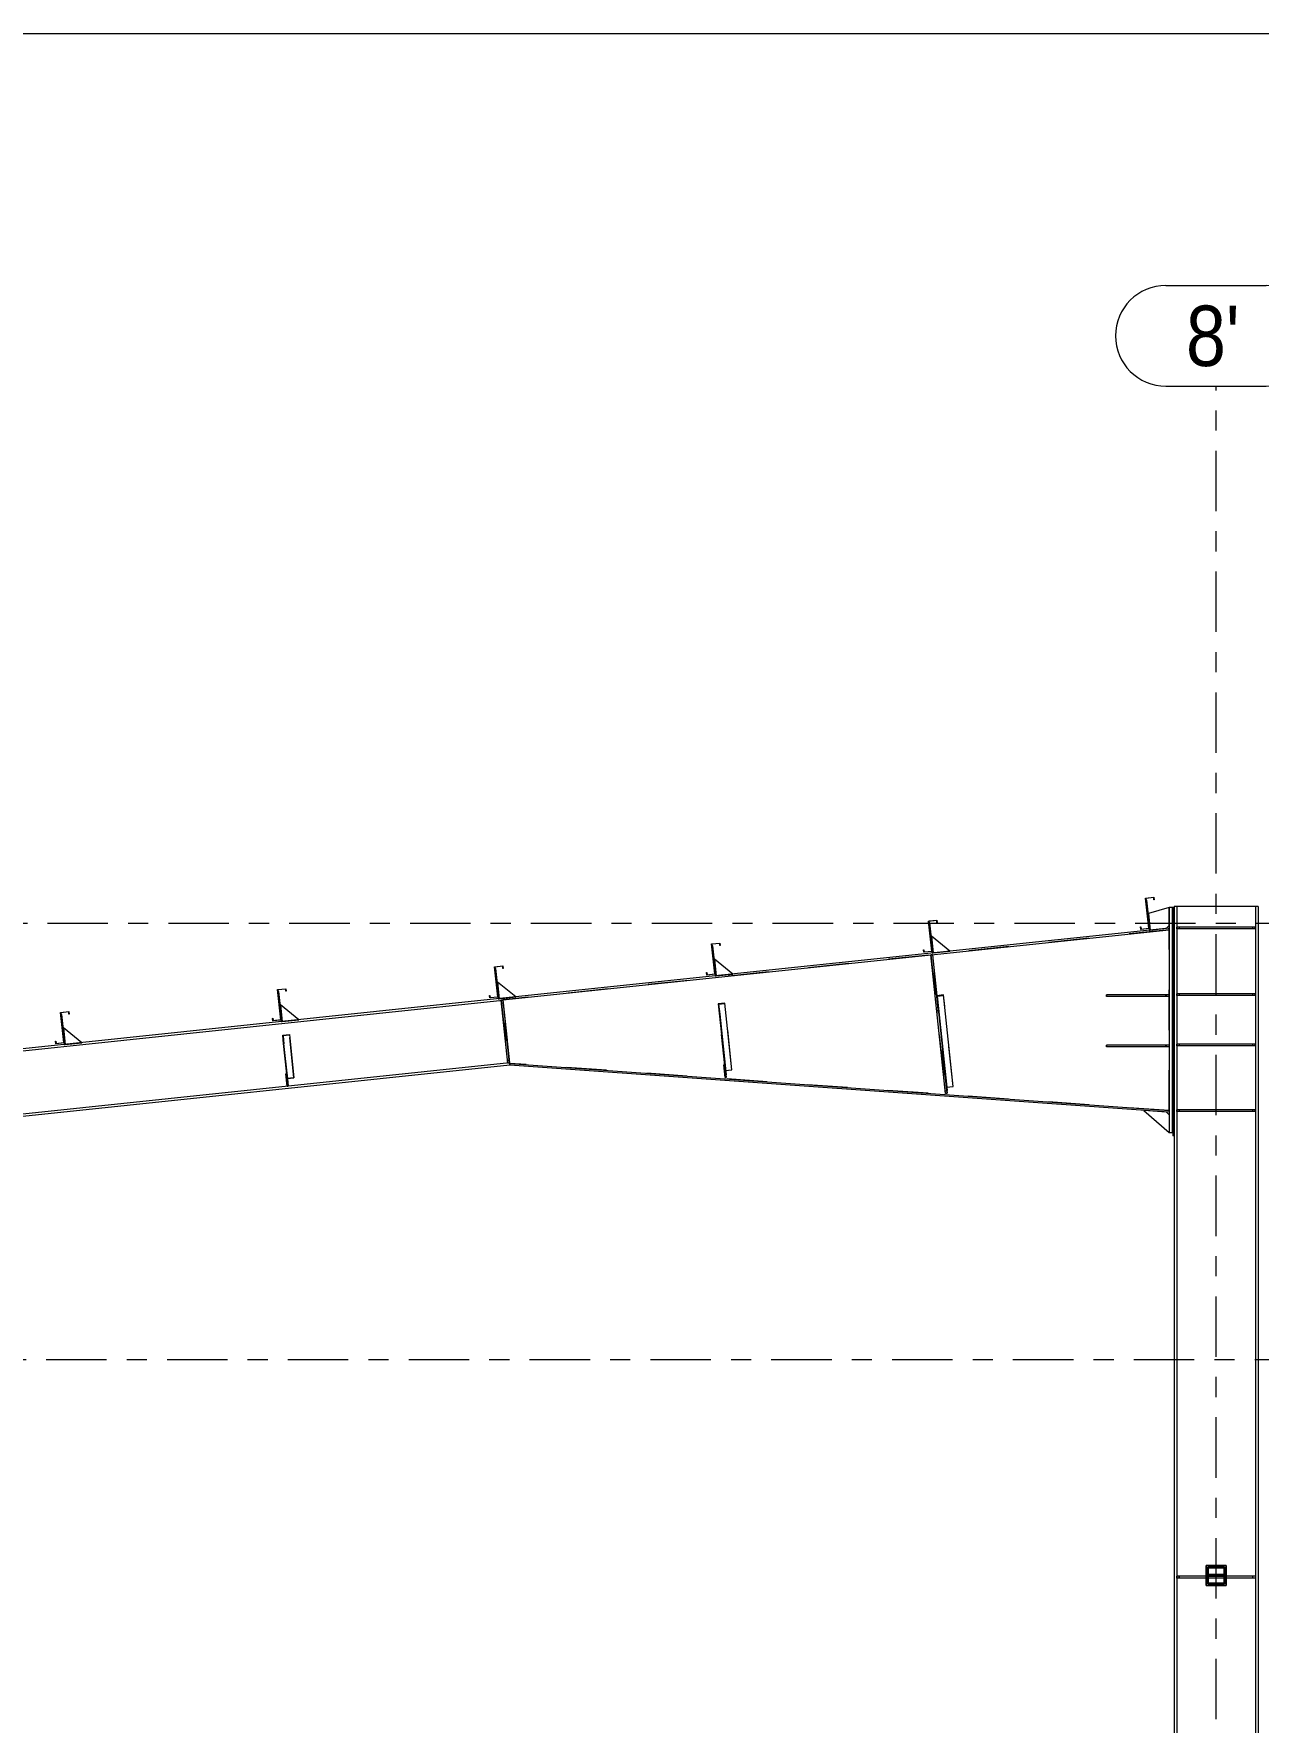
# Model space of a CAD drawing. Header units: millimetres. Extents: x -49 to 773, y -69 to 505.
# Drawn here: x 177.6 to 238.4, y 421.6 to 505.4 of the extents above; entities that cross this region are included whole.
import ezdxf

# ---------------------------------------------------------------- set-up
doc = ezdxf.new("R2010")
doc.units = ezdxf.units.MM
for name, pattern in [('XKITLINE00', [0]), ('XKITLINE02', [4, 2, -2]), ('XKITLINE03', [6, 3, -1, 1, -1])]:
    doc.linetypes.add(name, pattern=pattern)
for name, color, linetype, lineweight in [('DrawingSheet', 5, 'Continuous', 0), ('Part', 2, 'Continuous', 0), ('S-grid', 1, 'Continuous', 0)]:
    doc.layers.add(name, color=color, linetype=linetype, lineweight=lineweight)
doc.styles.add('ARIAL', font='ARIAL.TTF')

# ---------------------------------------------------------------- blocks, each defined once
blk = doc.blocks.new('*A270')
at = {"layer": 'Part'}
h = blk.add_hatch(color=3, dxfattribs=at)
h.paths.add_polyline_path([(235.904, 428.431), (235.904, 429.264), (236.738, 429.264), (236.738, 428.431)], flags=17)
h.paths.add_polyline_path([(235.938, 429.231), (235.938, 428.464), (236.704, 428.464), (236.704, 429.231)])
blk = doc.blocks.new('*A290')
at = {"layer": 'Part'}
blk.add_hatch(color=3, dxfattribs=at).paths.add_polyline_path([(232.823, 462.487), (233.238, 462.53), (233.251, 462.406), (233.236, 462.405), (233.224, 462.514), (232.84, 462.473), (232.997, 460.98), (232.583, 460.936), (232.57, 461.061), (232.585, 461.062), (232.596, 460.953), (232.981, 460.993)], flags=17)
blk = doc.blocks.new('*A292')
at = {"layer": 'Part'}
blk.add_hatch(color=3, dxfattribs=at).paths.add_polyline_path([(178.956, 456.805), (179.37, 456.849), (179.383, 456.724), (179.368, 456.723), (179.357, 456.832), (178.972, 456.792), (179.13, 455.298), (178.715, 455.255), (178.702, 455.379), (178.717, 455.38), (178.729, 455.271), (179.113, 455.312)], flags=17)
blk = doc.blocks.new('*A293')
at = {"layer": 'Part'}
blk.add_hatch(color=3, dxfattribs=at).paths.add_polyline_path([(189.729, 457.941), (190.143, 457.985), (190.157, 457.861), (190.142, 457.859), (190.13, 457.969), (189.746, 457.928), (189.903, 456.435), (189.489, 456.391), (189.476, 456.515), (189.491, 456.517), (189.502, 456.407), (189.887, 456.448)], flags=17)
blk = doc.blocks.new('*A294')
at = {"layer": 'Part'}
blk.add_hatch(color=3, dxfattribs=at).paths.add_polyline_path([(200.503, 459.078), (200.917, 459.121), (200.93, 458.997), (200.915, 458.995), (200.904, 459.105), (200.519, 459.064), (200.677, 457.571), (200.262, 457.527), (200.249, 457.652), (200.264, 457.653), (200.276, 457.544), (200.66, 457.584)], flags=17)
blk = doc.blocks.new('*A295')
at = {"layer": 'Part'}
blk.add_hatch(color=3, dxfattribs=at).paths.add_polyline_path([(211.276, 460.214), (211.691, 460.258), (211.704, 460.133), (211.689, 460.132), (211.677, 460.241), (211.293, 460.201), (211.45, 458.707), (211.036, 458.664), (211.023, 458.788), (211.038, 458.789), (211.049, 458.68), (211.434, 458.721)], flags=17)
blk = doc.blocks.new('*A296')
at = {"layer": 'Part'}
blk.add_hatch(color=3, dxfattribs=at).paths.add_polyline_path([(222.05, 461.35), (222.464, 461.394), (222.477, 461.27), (222.462, 461.268), (222.451, 461.378), (222.066, 461.337), (222.224, 459.844), (221.809, 459.8), (221.796, 459.924), (221.811, 459.926), (221.823, 459.816), (222.207, 459.857)], flags=17)
blk = doc.blocks.new('*A298')
at = {"layer": 'Part'}
blk.add_hatch(color=3, dxfattribs=at).paths.add_polyline_path([(178.956, 456.805), (179.37, 456.849), (179.383, 456.724), (179.368, 456.723), (179.357, 456.832), (178.972, 456.792), (179.13, 455.298), (178.715, 455.255), (178.702, 455.379), (178.717, 455.38), (178.729, 455.271), (179.113, 455.312)], flags=17)
blk = doc.blocks.new('*A299')
at = {"layer": 'Part'}
blk.add_hatch(color=3, dxfattribs=at).paths.add_polyline_path([(189.729, 457.941), (190.143, 457.985), (190.157, 457.861), (190.142, 457.859), (190.13, 457.969), (189.746, 457.928), (189.903, 456.435), (189.489, 456.391), (189.476, 456.515), (189.491, 456.517), (189.502, 456.407), (189.887, 456.448)], flags=17)
blk = doc.blocks.new('*A300')
at = {"layer": 'Part'}
blk.add_hatch(color=3, dxfattribs=at).paths.add_polyline_path([(200.503, 459.078), (200.917, 459.121), (200.93, 458.997), (200.915, 458.995), (200.904, 459.105), (200.519, 459.064), (200.677, 457.571), (200.262, 457.527), (200.249, 457.652), (200.264, 457.653), (200.276, 457.544), (200.66, 457.584)], flags=17)
blk = doc.blocks.new('*A301')
at = {"layer": 'Part'}
blk.add_hatch(color=3, dxfattribs=at).paths.add_polyline_path([(211.276, 460.214), (211.691, 460.258), (211.704, 460.133), (211.689, 460.132), (211.677, 460.241), (211.293, 460.201), (211.45, 458.707), (211.036, 458.664), (211.023, 458.788), (211.038, 458.789), (211.049, 458.68), (211.434, 458.721)], flags=17)
blk = doc.blocks.new('*A303')
at = {"layer": 'Part'}
blk.add_hatch(color=3, dxfattribs=at).paths.add_polyline_path([(189.984, 455.673), (190.315, 455.707), (190.317, 455.686), (190.002, 455.653), (190.044, 455.254), (190.028, 455.253)], flags=17)
blk = doc.blocks.new('*A304')
at = {"layer": 'Part'}
blk.add_hatch(color=3, dxfattribs=at).paths.add_polyline_path([(211.605, 457.238), (211.937, 457.273), (211.939, 457.247), (211.625, 457.214), (211.677, 456.719), (211.66, 456.717)], flags=17)
blk = doc.blocks.new('*A308')
at = {"layer": 'Part'}
blk.add_hatch(color=3, dxfattribs=at).paths.add_polyline_path([(232.823, 462.487), (233.238, 462.53), (233.251, 462.406), (233.236, 462.405), (233.224, 462.514), (232.84, 462.473), (232.997, 460.98), (232.583, 460.936), (232.57, 461.061), (232.585, 461.062), (232.596, 460.953), (232.981, 460.993)], flags=17)
blk = doc.blocks.new('*A309')
at = {"layer": 'Part'}
blk.add_hatch(color=3, dxfattribs=at).paths.add_polyline_path([(222.05, 461.35), (222.464, 461.394), (222.477, 461.27), (222.462, 461.268), (222.451, 461.378), (222.066, 461.337), (222.224, 459.844), (221.809, 459.8), (221.796, 459.924), (221.811, 459.926), (221.823, 459.816), (222.207, 459.857)], flags=17)
blk = doc.blocks.new('*A310')
at = {"layer": 'Part'}
blk.add_hatch(color=3, dxfattribs=at).paths.add_polyline_path([(222.456, 457.642), (222.788, 457.677), (222.791, 457.645), (222.476, 457.612), (222.541, 456.999), (222.524, 456.997)], flags=17)
blk = doc.blocks.new('*A316')
at = {"layer": 'DrawingSheet', "color": 5, "linetype": 'XKITLINE00', "lineweight": 0}
blk.add_line((773.263, 505.413), (-46.737, 505.413), dxfattribs=at)
blk = doc.blocks.new('*A1085')
at = {"layer": 'S-grid', "color": 1, "linetype": 'XKITLINE03', "lineweight": 0}
blk.add_line((148.306, 461.247), (300.592, 461.247), dxfattribs=at)
blk = doc.blocks.new('*A1086')
at = {"layer": 'S-grid', "color": 1, "linetype": 'XKITLINE03', "lineweight": 0}
blk.add_line((4.238, 439.58), (355.596, 439.58), dxfattribs=at)
blk = doc.blocks.new('*A1088')
at = {"layer": 'Part', "color": 2, "linetype": 'XKITLINE00', "lineweight": 0}
for p, q in [((200.905, 457.511), (128.688, 449.894)), ((200.916, 457.403), (128.699, 449.786)), ((200.914, 457.428), (200.916, 457.403)), ((201.243, 454.304), (136.714, 447.498)), ((201.255, 454.196), (136.725, 447.39)), ((201.243, 454.304), (201.255, 454.196)), ((136.382, 447.463), (129.026, 446.687)), ((136.394, 447.355), (129.038, 446.579))]:
    blk.add_line(p, q, dxfattribs=at)
at = {"layer": 'Part', "color": 7, "linetype": 'XKITLINE02', "lineweight": 0}
for p, q in [((200.905, 457.511), (200.914, 457.428)), ((200.916, 457.403), (201.243, 454.304)), ((128.688, 449.894), (129.038, 446.579)), ((136.714, 447.498), (136.382, 447.463)), ((136.725, 447.39), (136.394, 447.355))]:
    blk.add_line(p, q, dxfattribs=at)
blk = doc.blocks.new('*A1269')
at = {"layer": 'S-grid', "color": 1, "linetype": 'XKITLINE03', "lineweight": 0}
blk.add_line((236.321, 337.705), (236.321, 487.913), dxfattribs=at)
at = {"layer": 'S-grid', "color": 3, "style": 'ARIAL', "width": 0.85}
blk.add_text("8'", height=3, dxfattribs=at).set_placement((234.827, 488.913))
blk = doc.blocks.new('*A1271')
at = {"layer": 'Part', "color": 2, "linetype": 'XKITLINE00', "lineweight": 0}
for p, q in [((234.238, 462.064), (234.238, 462.02)), ((238.404, 462.064), (234.238, 462.064)), ((234.371, 462.064), (234.371, 428.806)), ((238.271, 462.064), (238.271, 428.806)), ((238.404, 462.064), (238.404, 364.538)), ((234.238, 450.687), (234.238, 364.538)), ((234.371, 428.722), (234.371, 396.568)), ((238.271, 428.722), (238.271, 396.568))]:
    blk.add_line(p, q, dxfattribs=at)
at = {"layer": 'Part', "color": 7, "linetype": 'XKITLINE02', "lineweight": 0}
for p, q in [((234.238, 462.02), (234.238, 450.687)), ((234.371, 428.806), (234.371, 428.722)), ((238.271, 428.806), (238.271, 428.722))]:
    blk.add_line(p, q, dxfattribs=at)
blk = doc.blocks.new('*A1272')
at = {"layer": 'Part', "color": 2, "linetype": 'XKITLINE00', "lineweight": 0}
for p, q in [((235.904, 428.431), (235.904, 429.264)), ((235.904, 429.264), (236.738, 429.264)), ((235.938, 428.464), (235.938, 429.231)), ((235.938, 429.231), (236.704, 429.231)), ((236.704, 429.231), (236.704, 428.464)), ((236.738, 429.264), (236.738, 428.431)), ((236.738, 428.431), (235.904, 428.431)), ((236.704, 428.464), (235.938, 428.464))]:
    blk.add_line(p, q, dxfattribs=at)
blk = doc.blocks.new('*A1316')
at = {"layer": 'Part', "color": 2, "linetype": 'XKITLINE00', "lineweight": 0}
for p, q in [((201.255, 454.196), (201.261, 454.279)), ((233.982, 451.853), (201.255, 454.196)), ((201.261, 454.279), (233.988, 451.936)), ((233.988, 451.936), (233.982, 451.853))]:
    blk.add_line(p, q, dxfattribs=at)
blk = doc.blocks.new('*A1317')
at = {"layer": 'Part', "color": 2, "linetype": 'XKITLINE00', "lineweight": 0}
for p, q in [((233.979, 461), (200.905, 457.511)), ((200.914, 457.428), (233.988, 460.917)), ((233.988, 460.917), (233.979, 461)), ((200.905, 457.511), (200.914, 457.428))]:
    blk.add_line(p, q, dxfattribs=at)
blk = doc.blocks.new('*A1318')
at = {"layer": 'Part', "color": 7, "linetype": 'XKITLINE02', "lineweight": 0}
for p, q in [((233.988, 460.917), (200.914, 457.428)), ((233.988, 451.936), (233.988, 460.917)), ((200.914, 457.428), (201.246, 454.28)), ((233.988, 451.936), (201.261, 454.279))]:
    blk.add_line(p, q, dxfattribs=at)
at = {"layer": 'Part', "color": 2, "linetype": 'XKITLINE00', "lineweight": 0}
blk.add_line((201.261, 454.279), (201.246, 454.28), dxfattribs=at)
blk = doc.blocks.new('*A1320')
at = {"layer": 'Part', "color": 2, "linetype": 'XKITLINE00', "lineweight": 0}
for p, q in [((234.238, 462.02), (234.171, 462.02)), ((234.171, 462.02), (234.171, 450.687)), ((234.238, 462.02), (234.238, 450.687)), ((234.238, 450.687), (234.171, 450.687))]:
    blk.add_line(p, q, dxfattribs=at)
blk = doc.blocks.new('*A1321')
at = {"layer": 'Part', "color": 2, "linetype": 'XKITLINE00', "lineweight": 0}
for p, q in [((233.988, 462.02), (233.988, 450.853)), ((234.154, 462.02), (233.988, 462.02)), ((234.154, 450.853), (234.154, 462.02)), ((233.988, 450.853), (234.154, 450.853))]:
    blk.add_line(p, q, dxfattribs=at)
blk = doc.blocks.new('*A1323')
at = {"layer": 'Part', "color": 2, "linetype": 'XKITLINE00', "lineweight": 0}
for p, q in [((232.89, 462.393), (232.849, 462.389)), ((233.048, 460.902), (232.89, 462.393)), ((232.997, 460.98), (233.006, 460.897))]:
    blk.add_line(p, q, dxfattribs=at)
at = {"layer": 'Part', "color": 7, "linetype": 'XKITLINE02', "lineweight": 0}
for p, q in [((232.849, 462.389), (232.997, 460.98)), ((233.006, 460.897), (233.048, 460.902))]:
    blk.add_line(p, q, dxfattribs=at)
blk = doc.blocks.new('*A1324')
at = {"layer": 'Part', "color": 2, "linetype": 'XKITLINE00', "lineweight": 0}
for p, q in [((233.988, 462.02), (232.96, 461.73)), ((232.96, 461.73), (233.048, 460.902)), ((233.863, 460.988), (233.988, 461.126))]:
    blk.add_line(p, q, dxfattribs=at)
at = {"layer": 'Part', "color": 7, "linetype": 'XKITLINE02', "lineweight": 0}
for p, q in [((233.988, 461.126), (233.988, 462.02)), ((233.048, 460.902), (233.863, 460.988))]:
    blk.add_line(p, q, dxfattribs=at)
blk = doc.blocks.new('*A1327')
at = {"layer": 'Part', "color": 7, "linetype": 'XKITLINE02', "lineweight": 0}
for p, q in [((238.263, 461.044), (234.379, 461.044)), ((234.379, 461.044), (234.379, 460.96)), ((238.263, 460.96), (234.379, 460.96)), ((234.504, 460.96), (234.504, 461.044)), ((238.138, 460.96), (238.138, 461.044)), ((238.263, 460.96), (238.263, 461.044))]:
    blk.add_line(p, q, dxfattribs=at)
blk = doc.blocks.new('*A1328')
at = {"layer": 'Part', "color": 2, "linetype": 'XKITLINE00', "lineweight": 0}
for p, q in [((238.263, 461.044), (234.379, 461.044)), ((234.379, 460.96), (234.379, 461.044)), ((238.263, 460.96), (234.379, 460.96)), ((238.263, 461.044), (238.263, 460.96))]:
    blk.add_line(p, q, dxfattribs=at)
at = {"layer": 'Part', "color": 7, "linetype": 'XKITLINE02', "lineweight": 0}
for p, q in [((234.504, 460.96), (234.504, 461.044)), ((238.138, 460.96), (238.138, 461.044))]:
    blk.add_line(p, q, dxfattribs=at)
blk = doc.blocks.new('*A1329')
at = {"layer": 'Part', "color": 7, "linetype": 'XKITLINE02', "lineweight": 0}
for p, q in [((238.263, 457.731), (234.379, 457.731)), ((234.379, 457.731), (234.379, 457.647)), ((238.263, 457.647), (234.379, 457.647)), ((234.504, 457.647), (234.504, 457.731)), ((238.138, 457.647), (238.138, 457.731)), ((238.263, 457.647), (238.263, 457.731))]:
    blk.add_line(p, q, dxfattribs=at)
blk = doc.blocks.new('*A1330')
at = {"layer": 'Part', "color": 2, "linetype": 'XKITLINE00', "lineweight": 0}
for p, q in [((238.263, 457.731), (234.379, 457.731)), ((234.379, 457.647), (234.379, 457.731)), ((238.263, 457.647), (234.379, 457.647)), ((238.263, 457.731), (238.263, 457.647))]:
    blk.add_line(p, q, dxfattribs=at)
at = {"layer": 'Part', "color": 7, "linetype": 'XKITLINE02', "lineweight": 0}
for p, q in [((234.504, 457.647), (234.504, 457.731)), ((238.138, 457.647), (238.138, 457.731))]:
    blk.add_line(p, q, dxfattribs=at)
blk = doc.blocks.new('*A1331')
at = {"layer": 'Part', "color": 7, "linetype": 'XKITLINE02', "lineweight": 0}
for p, q in [((238.263, 455.231), (234.379, 455.231)), ((234.379, 455.231), (234.379, 455.147)), ((238.263, 455.147), (234.379, 455.147)), ((234.504, 455.147), (234.504, 455.231)), ((238.138, 455.147), (238.138, 455.231)), ((238.263, 455.147), (238.263, 455.231))]:
    blk.add_line(p, q, dxfattribs=at)
blk = doc.blocks.new('*A1332')
at = {"layer": 'Part', "color": 2, "linetype": 'XKITLINE00', "lineweight": 0}
for p, q in [((238.263, 455.231), (234.379, 455.231)), ((234.379, 455.147), (234.379, 455.231)), ((238.263, 455.147), (234.379, 455.147)), ((238.263, 455.231), (238.263, 455.147))]:
    blk.add_line(p, q, dxfattribs=at)
at = {"layer": 'Part', "color": 7, "linetype": 'XKITLINE02', "lineweight": 0}
for p, q in [((234.504, 455.147), (234.504, 455.231)), ((238.138, 455.147), (238.138, 455.231))]:
    blk.add_line(p, q, dxfattribs=at)
blk = doc.blocks.new('*A1333')
at = {"layer": 'Part', "color": 7, "linetype": 'XKITLINE02', "lineweight": 0}
for p, q in [((238.263, 451.98), (234.379, 451.98)), ((234.379, 451.98), (234.379, 451.897)), ((234.504, 451.897), (234.504, 451.98)), ((238.138, 451.897), (238.138, 451.98)), ((238.263, 451.897), (238.263, 451.98)), ((238.263, 451.897), (234.379, 451.897))]:
    blk.add_line(p, q, dxfattribs=at)
blk = doc.blocks.new('*A1334')
at = {"layer": 'Part', "color": 2, "linetype": 'XKITLINE00', "lineweight": 0}
for p, q in [((238.263, 451.98), (234.379, 451.98)), ((234.379, 451.897), (234.379, 451.98)), ((238.263, 451.98), (238.263, 451.897)), ((238.263, 451.897), (234.379, 451.897))]:
    blk.add_line(p, q, dxfattribs=at)
at = {"layer": 'Part', "color": 7, "linetype": 'XKITLINE02', "lineweight": 0}
for p, q in [((234.504, 451.897), (234.504, 451.98)), ((238.138, 451.897), (238.138, 451.98))]:
    blk.add_line(p, q, dxfattribs=at)
blk = doc.blocks.new('*A1335')
at = {"layer": 'Part', "color": 7, "linetype": 'XKITLINE02', "lineweight": 0}
for p, q in [((233.988, 457.687), (230.888, 457.687)), ((230.888, 457.603), (230.888, 457.687)), ((233.988, 457.603), (230.888, 457.603)), ((233.821, 457.603), (233.821, 457.687)), ((233.863, 457.603), (233.863, 457.687)), ((233.988, 457.687), (233.988, 457.603))]:
    blk.add_line(p, q, dxfattribs=at)
blk = doc.blocks.new('*A1336')
at = {"layer": 'Part', "color": 7, "linetype": 'XKITLINE02', "lineweight": 0}
for p, q in [((233.988, 455.187), (230.888, 455.187)), ((230.888, 455.103), (230.888, 455.187)), ((233.988, 455.103), (230.888, 455.103)), ((233.821, 455.103), (233.821, 455.187)), ((233.863, 455.103), (233.863, 455.187)), ((233.988, 455.187), (233.988, 455.103))]:
    blk.add_line(p, q, dxfattribs=at)
blk = doc.blocks.new('*A1337')
at = {"layer": 'Part', "color": 2, "linetype": 'XKITLINE00', "lineweight": 0}
for p, q in [((233.988, 457.687), (230.888, 457.687)), ((230.888, 457.687), (230.888, 457.603)), ((233.988, 457.603), (230.888, 457.603)), ((233.821, 457.603), (233.821, 457.687))]:
    blk.add_line(p, q, dxfattribs=at)
at = {"layer": 'Part', "color": 7, "linetype": 'XKITLINE02', "lineweight": 0}
for p, q in [((233.863, 457.603), (233.863, 457.687)), ((233.988, 457.687), (233.988, 457.603))]:
    blk.add_line(p, q, dxfattribs=at)
blk = doc.blocks.new('*A1338')
at = {"layer": 'Part', "color": 2, "linetype": 'XKITLINE00', "lineweight": 0}
for p, q in [((233.988, 455.187), (230.888, 455.187)), ((230.888, 455.187), (230.888, 455.103)), ((233.988, 455.103), (230.888, 455.103)), ((233.821, 455.103), (233.821, 455.187))]:
    blk.add_line(p, q, dxfattribs=at)
at = {"layer": 'Part', "color": 7, "linetype": 'XKITLINE02', "lineweight": 0}
for p, q in [((233.863, 455.103), (233.863, 455.187)), ((233.988, 455.187), (233.988, 455.103))]:
    blk.add_line(p, q, dxfattribs=at)
blk = doc.blocks.new('*A1339')
at = {"layer": 'Part', "color": 2, "linetype": 'XKITLINE00', "lineweight": 0}
for p, q in [((232.741, 451.942), (233.988, 450.853)), ((233.863, 451.862), (233.988, 451.728))]:
    blk.add_line(p, q, dxfattribs=at)
at = {"layer": 'Part', "color": 7, "linetype": 'XKITLINE02', "lineweight": 0}
for p, q in [((233.863, 451.862), (232.741, 451.942)), ((233.988, 451.728), (233.988, 450.853))]:
    blk.add_line(p, q, dxfattribs=at)
blk = doc.blocks.new('*A1351')
at = {"layer": 'Part', "color": 2, "linetype": 'XKITLINE00', "lineweight": 0}
for p, q in [((232.823, 462.487), (233.238, 462.53)), ((232.981, 460.993), (232.823, 462.487)), ((233.224, 462.514), (232.84, 462.473)), ((232.84, 462.473), (232.997, 460.98)), ((233.236, 462.405), (233.224, 462.514)), ((233.251, 462.406), (233.236, 462.405)), ((233.238, 462.53), (233.251, 462.406)), ((232.57, 461.061), (232.585, 461.062)), ((232.583, 460.936), (232.57, 461.061)), ((232.997, 460.98), (232.583, 460.936)), ((232.585, 461.062), (232.596, 460.953)), ((232.596, 460.953), (232.981, 460.993))]:
    blk.add_line(p, q, dxfattribs=at)
blk = doc.blocks.new('*A1353')
at = {"layer": 'Part', "color": 2, "linetype": 'XKITLINE00', "lineweight": 0}
for p, q in [((178.956, 456.805), (179.37, 456.849)), ((179.113, 455.312), (178.956, 456.805)), ((179.357, 456.832), (178.972, 456.792)), ((178.972, 456.792), (179.13, 455.298)), ((179.368, 456.723), (179.357, 456.832)), ((179.383, 456.724), (179.368, 456.723)), ((179.37, 456.849), (179.383, 456.724)), ((178.702, 455.379), (178.717, 455.38)), ((178.715, 455.255), (178.702, 455.379)), ((178.717, 455.38), (178.729, 455.271)), ((179.13, 455.298), (178.715, 455.255)), ((178.729, 455.271), (179.113, 455.312))]:
    blk.add_line(p, q, dxfattribs=at)
blk = doc.blocks.new('*A1354')
at = {"layer": 'Part', "color": 2, "linetype": 'XKITLINE00', "lineweight": 0}
for p, q in [((189.729, 457.941), (190.143, 457.985)), ((189.887, 456.448), (189.729, 457.941)), ((190.13, 457.969), (189.746, 457.928)), ((189.746, 457.928), (189.903, 456.435)), ((190.142, 457.859), (190.13, 457.969)), ((190.157, 457.861), (190.142, 457.859)), ((190.143, 457.985), (190.157, 457.861)), ((189.476, 456.515), (189.491, 456.517)), ((189.489, 456.391), (189.476, 456.515)), ((189.903, 456.435), (189.489, 456.391)), ((189.491, 456.517), (189.502, 456.407)), ((189.502, 456.407), (189.887, 456.448))]:
    blk.add_line(p, q, dxfattribs=at)
blk = doc.blocks.new('*A1355')
at = {"layer": 'Part', "color": 2, "linetype": 'XKITLINE00', "lineweight": 0}
for p, q in [((200.503, 459.078), (200.917, 459.121)), ((200.66, 457.584), (200.503, 459.078)), ((200.904, 459.105), (200.519, 459.064)), ((200.519, 459.064), (200.677, 457.571)), ((200.915, 458.995), (200.904, 459.105)), ((200.93, 458.997), (200.915, 458.995)), ((200.917, 459.121), (200.93, 458.997)), ((200.249, 457.652), (200.264, 457.653)), ((200.262, 457.527), (200.249, 457.652)), ((200.677, 457.571), (200.262, 457.527)), ((200.264, 457.653), (200.276, 457.544)), ((200.276, 457.544), (200.66, 457.584))]:
    blk.add_line(p, q, dxfattribs=at)
blk = doc.blocks.new('*A1356')
at = {"layer": 'Part', "color": 2, "linetype": 'XKITLINE00', "lineweight": 0}
for p, q in [((211.276, 460.214), (211.691, 460.258)), ((211.434, 458.721), (211.276, 460.214)), ((211.677, 460.241), (211.293, 460.201)), ((211.293, 460.201), (211.45, 458.707)), ((211.689, 460.132), (211.677, 460.241)), ((211.704, 460.133), (211.689, 460.132)), ((211.691, 460.258), (211.704, 460.133)), ((211.023, 458.788), (211.038, 458.789)), ((211.036, 458.664), (211.023, 458.788)), ((211.45, 458.707), (211.036, 458.664)), ((211.038, 458.789), (211.049, 458.68)), ((211.049, 458.68), (211.434, 458.721))]:
    blk.add_line(p, q, dxfattribs=at)
blk = doc.blocks.new('*A1357')
at = {"layer": 'Part', "color": 2, "linetype": 'XKITLINE00', "lineweight": 0}
for p, q in [((222.05, 461.35), (222.464, 461.394)), ((222.207, 459.857), (222.05, 461.35)), ((222.451, 461.378), (222.066, 461.337)), ((222.066, 461.337), (222.224, 459.844)), ((222.462, 461.268), (222.451, 461.378)), ((222.477, 461.27), (222.462, 461.268)), ((222.464, 461.394), (222.477, 461.27)), ((221.796, 459.924), (221.811, 459.926)), ((221.809, 459.8), (221.796, 459.924)), ((222.224, 459.844), (221.809, 459.8)), ((221.811, 459.926), (221.823, 459.816)), ((221.823, 459.816), (222.207, 459.857))]:
    blk.add_line(p, q, dxfattribs=at)
blk = doc.blocks.new('*A1359')
at = {"layer": 'Part', "color": 2, "linetype": 'XKITLINE00', "lineweight": 0}
for p, q in [((178.956, 456.805), (179.37, 456.849)), ((179.113, 455.312), (178.956, 456.805)), ((179.357, 456.832), (178.972, 456.792)), ((178.972, 456.792), (179.13, 455.298)), ((179.368, 456.723), (179.357, 456.832)), ((179.383, 456.724), (179.368, 456.723)), ((179.37, 456.849), (179.383, 456.724)), ((178.702, 455.379), (178.717, 455.38)), ((178.715, 455.255), (178.702, 455.379)), ((178.717, 455.38), (178.729, 455.271)), ((179.13, 455.298), (178.715, 455.255)), ((178.729, 455.271), (179.113, 455.312))]:
    blk.add_line(p, q, dxfattribs=at)
blk = doc.blocks.new('*A1360')
at = {"layer": 'Part', "color": 2, "linetype": 'XKITLINE00', "lineweight": 0}
for p, q in [((189.729, 457.941), (190.143, 457.985)), ((189.887, 456.448), (189.729, 457.941)), ((190.13, 457.969), (189.746, 457.928)), ((189.746, 457.928), (189.903, 456.435)), ((190.142, 457.859), (190.13, 457.969)), ((190.157, 457.861), (190.142, 457.859)), ((190.143, 457.985), (190.157, 457.861)), ((189.476, 456.515), (189.491, 456.517)), ((189.489, 456.391), (189.476, 456.515)), ((189.903, 456.435), (189.489, 456.391)), ((189.491, 456.517), (189.502, 456.407)), ((189.502, 456.407), (189.887, 456.448))]:
    blk.add_line(p, q, dxfattribs=at)
blk = doc.blocks.new('*A1361')
at = {"layer": 'Part', "color": 2, "linetype": 'XKITLINE00', "lineweight": 0}
for p, q in [((200.503, 459.078), (200.917, 459.121)), ((200.66, 457.584), (200.503, 459.078)), ((200.904, 459.105), (200.519, 459.064)), ((200.519, 459.064), (200.677, 457.571)), ((200.915, 458.995), (200.904, 459.105)), ((200.93, 458.997), (200.915, 458.995)), ((200.917, 459.121), (200.93, 458.997)), ((200.249, 457.652), (200.264, 457.653)), ((200.262, 457.527), (200.249, 457.652)), ((200.677, 457.571), (200.262, 457.527)), ((200.264, 457.653), (200.276, 457.544)), ((200.276, 457.544), (200.66, 457.584))]:
    blk.add_line(p, q, dxfattribs=at)
blk = doc.blocks.new('*A1362')
at = {"layer": 'Part', "color": 2, "linetype": 'XKITLINE00', "lineweight": 0}
for p, q in [((211.276, 460.214), (211.691, 460.258)), ((211.434, 458.721), (211.276, 460.214)), ((211.677, 460.241), (211.293, 460.201)), ((211.293, 460.201), (211.45, 458.707)), ((211.689, 460.132), (211.677, 460.241)), ((211.704, 460.133), (211.689, 460.132)), ((211.691, 460.258), (211.704, 460.133)), ((211.023, 458.788), (211.038, 458.789)), ((211.036, 458.664), (211.023, 458.788)), ((211.45, 458.707), (211.036, 458.664)), ((211.038, 458.789), (211.049, 458.68)), ((211.049, 458.68), (211.434, 458.721))]:
    blk.add_line(p, q, dxfattribs=at)
blk = doc.blocks.new('*A1369')
at = {"layer": 'Part', "color": 7, "linetype": 'XKITLINE02', "lineweight": 0}
for p, q in [((190.185, 453.766), (190.143, 453.762)), ((190.143, 453.762), (190.209, 453.14)), ((190.25, 453.144), (190.185, 453.766)), ((190.196, 453.264), (190.237, 453.269)), ((190.209, 453.14), (190.25, 453.144))]:
    blk.add_line(p, q, dxfattribs=at)
blk = doc.blocks.new('*A1370')
at = {"layer": 'Part', "color": 2, "linetype": 'XKITLINE00', "lineweight": 0}
for p, q in [((179.022, 456.711), (178.981, 456.707)), ((179.18, 455.22), (179.022, 456.711)), ((179.13, 455.298), (179.138, 455.215))]:
    blk.add_line(p, q, dxfattribs=at)
at = {"layer": 'Part', "color": 7, "linetype": 'XKITLINE02', "lineweight": 0}
for p, q in [((178.981, 456.707), (179.13, 455.298)), ((179.138, 455.215), (179.18, 455.22))]:
    blk.add_line(p, q, dxfattribs=at)
blk = doc.blocks.new('*A1371')
at = {"layer": 'Part', "color": 2, "linetype": 'XKITLINE00', "lineweight": 0}
blk.add_line((180.008, 455.307), (179.092, 456.048), dxfattribs=at)
at = {"layer": 'Part', "color": 7, "linetype": 'XKITLINE02', "lineweight": 0}
for p, q in [((179.092, 456.048), (179.18, 455.22)), ((179.18, 455.22), (180.008, 455.307))]:
    blk.add_line(p, q, dxfattribs=at)
blk = doc.blocks.new('*A1372')
at = {"layer": 'Part', "color": 2, "linetype": 'XKITLINE00', "lineweight": 0}
for p, q in [((190.143, 453.762), (190.185, 453.766)), ((190.209, 453.14), (190.143, 453.762)), ((190.212, 453.506), (190.25, 453.144))]:
    blk.add_line(p, q, dxfattribs=at)
at = {"layer": 'Part', "color": 7, "linetype": 'XKITLINE02', "lineweight": 0}
for p, q in [((190.185, 453.766), (190.212, 453.506)), ((190.196, 453.264), (190.237, 453.269)), ((190.25, 453.144), (190.209, 453.14))]:
    blk.add_line(p, q, dxfattribs=at)
blk = doc.blocks.new('*A1373')
at = {"layer": 'Part', "color": 2, "linetype": 'XKITLINE00', "lineweight": 0}
blk.add_line((190.782, 456.443), (189.866, 457.185), dxfattribs=at)
at = {"layer": 'Part', "color": 7, "linetype": 'XKITLINE02', "lineweight": 0}
for p, q in [((189.866, 457.185), (189.953, 456.356)), ((189.953, 456.356), (190.782, 456.443))]:
    blk.add_line(p, q, dxfattribs=at)
blk = doc.blocks.new('*A1374')
at = {"layer": 'Part', "color": 2, "linetype": 'XKITLINE00', "lineweight": 0}
for p, q in [((189.796, 457.848), (189.755, 457.843)), ((189.953, 456.356), (189.796, 457.848)), ((189.903, 456.435), (189.912, 456.352))]:
    blk.add_line(p, q, dxfattribs=at)
at = {"layer": 'Part', "color": 7, "linetype": 'XKITLINE02', "lineweight": 0}
for p, q in [((189.755, 457.843), (189.903, 456.435)), ((189.912, 456.352), (189.953, 456.356))]:
    blk.add_line(p, q, dxfattribs=at)
blk = doc.blocks.new('*A1375')
at = {"layer": 'Part', "color": 7, "linetype": 'XKITLINE02', "lineweight": 0}
for p, q in [((190.235, 453.284), (189.984, 455.673)), ((190.252, 453.286), (190.002, 455.653)), ((190.541, 453.568), (190.315, 455.707)), ((190.208, 453.546), (190.539, 453.581)), ((190.226, 453.535), (190.541, 453.568)), ((190.235, 453.284), (190.252, 453.286))]:
    blk.add_line(p, q, dxfattribs=at)
blk = doc.blocks.new('*A1376')
at = {"layer": 'Part', "color": 2, "linetype": 'XKITLINE00', "lineweight": 0}
for p, q in [((189.984, 455.673), (190.315, 455.707)), ((190.028, 455.253), (189.984, 455.673)), ((190.317, 455.686), (190.002, 455.653)), ((190.002, 455.653), (190.044, 455.254)), ((190.315, 455.707), (190.541, 453.568)), ((190.044, 455.254), (190.028, 455.253)), ((190.028, 455.253), (190.212, 453.506)), ((190.252, 453.286), (190.044, 455.254)), ((190.226, 453.535), (190.541, 453.568)), ((190.235, 453.284), (190.252, 453.286))]:
    blk.add_line(p, q, dxfattribs=at)
at = {"layer": 'Part', "color": 7, "linetype": 'XKITLINE02', "lineweight": 0}
for p, q in [((190.208, 453.546), (190.539, 453.581)), ((190.212, 453.506), (190.235, 453.284))]:
    blk.add_line(p, q, dxfattribs=at)
blk = doc.blocks.new('*A1377')
at = {"layer": 'Part', "color": 2, "linetype": 'XKITLINE00', "lineweight": 0}
for p, q in [((200.57, 458.984), (200.528, 458.98)), ((200.727, 457.492), (200.57, 458.984)), ((200.677, 457.571), (200.685, 457.488))]:
    blk.add_line(p, q, dxfattribs=at)
at = {"layer": 'Part', "color": 7, "linetype": 'XKITLINE02', "lineweight": 0}
for p, q in [((200.528, 458.98), (200.677, 457.571)), ((200.685, 457.488), (200.727, 457.492))]:
    blk.add_line(p, q, dxfattribs=at)
blk = doc.blocks.new('*A1378')
at = {"layer": 'Part', "color": 2, "linetype": 'XKITLINE00', "lineweight": 0}
blk.add_line((201.556, 457.58), (200.639, 458.321), dxfattribs=at)
at = {"layer": 'Part', "color": 7, "linetype": 'XKITLINE02', "lineweight": 0}
for p, q in [((200.639, 458.321), (200.727, 457.492)), ((200.727, 457.492), (201.556, 457.58))]:
    blk.add_line(p, q, dxfattribs=at)
blk = doc.blocks.new('*A1379')
at = {"layer": 'Part', "color": 7, "linetype": 'XKITLINE02', "lineweight": 0}
for p, q in [((200.916, 457.403), (200.833, 457.395)), ((200.833, 457.395), (201.16, 454.295)), ((200.847, 457.27), (200.929, 457.279)), ((201.243, 454.304), (200.916, 457.403)), ((201.147, 454.42), (201.23, 454.428)), ((201.16, 454.295), (201.243, 454.304))]:
    blk.add_line(p, q, dxfattribs=at)
blk = doc.blocks.new('*A1380')
at = {"layer": 'Part', "color": 7, "linetype": 'XKITLINE02', "lineweight": 0}
for p, q in [((200.916, 457.403), (200.833, 457.395)), ((200.847, 457.27), (200.929, 457.279)), ((201.23, 454.428), (201.147, 454.42)), ((201.243, 454.304), (201.16, 454.295))]:
    blk.add_line(p, q, dxfattribs=at)
at = {"layer": 'Part', "color": 2, "linetype": 'XKITLINE00', "lineweight": 0}
for p, q in [((201.16, 454.295), (200.833, 457.395)), ((200.916, 457.403), (201.243, 454.304))]:
    blk.add_line(p, q, dxfattribs=at)
blk = doc.blocks.new('*A1381')
at = {"layer": 'Part', "color": 2, "linetype": 'XKITLINE00', "lineweight": 0}
for p, q in [((211.937, 457.273), (211.605, 457.238)), ((211.605, 457.238), (211.947, 453.994)), ((211.625, 457.214), (211.939, 457.247)), ((211.625, 457.214), (211.677, 456.719)), ((212.287, 453.953), (211.937, 457.273)), ((211.677, 456.719), (211.66, 456.717)), ((211.677, 456.719), (211.993, 453.719)), ((211.972, 453.92), (212.287, 453.953)), ((211.977, 453.717), (211.993, 453.719))]:
    blk.add_line(p, q, dxfattribs=at)
at = {"layer": 'Part', "color": 7, "linetype": 'XKITLINE02', "lineweight": 0}
for p, q in [((211.947, 453.994), (211.977, 453.717)), ((211.954, 453.928), (212.286, 453.963))]:
    blk.add_line(p, q, dxfattribs=at)
blk = doc.blocks.new('*A1382')
at = {"layer": 'Part', "color": 7, "linetype": 'XKITLINE02', "lineweight": 0}
for p, q in [((211.977, 453.717), (211.605, 457.238)), ((211.993, 453.719), (211.625, 457.214)), ((212.287, 453.953), (211.937, 457.273)), ((211.954, 453.928), (212.286, 453.963)), ((211.972, 453.92), (212.287, 453.953)), ((211.977, 453.717), (211.993, 453.719))]:
    blk.add_line(p, q, dxfattribs=at)
blk = doc.blocks.new('*A1383')
at = {"layer": 'Part', "color": 2, "linetype": 'XKITLINE00', "lineweight": 0}
for p, q in [((211.343, 460.121), (211.302, 460.116)), ((211.5, 458.629), (211.343, 460.121)), ((211.45, 458.707), (211.459, 458.624))]:
    blk.add_line(p, q, dxfattribs=at)
at = {"layer": 'Part', "color": 7, "linetype": 'XKITLINE02', "lineweight": 0}
for p, q in [((211.302, 460.116), (211.45, 458.707)), ((211.459, 458.624), (211.5, 458.629))]:
    blk.add_line(p, q, dxfattribs=at)
blk = doc.blocks.new('*A1384')
at = {"layer": 'Part', "color": 2, "linetype": 'XKITLINE00', "lineweight": 0}
blk.add_line((212.329, 458.716), (211.413, 459.458), dxfattribs=at)
at = {"layer": 'Part', "color": 7, "linetype": 'XKITLINE02', "lineweight": 0}
for p, q in [((211.413, 459.458), (211.5, 458.629)), ((211.5, 458.629), (212.329, 458.716))]:
    blk.add_line(p, q, dxfattribs=at)
blk = doc.blocks.new('*A1385')
at = {"layer": 'Part', "color": 2, "linetype": 'XKITLINE00', "lineweight": 0}
for p, q in [((211.884, 454.202), (211.925, 454.207)), ((211.949, 453.581), (211.884, 454.202)), ((211.947, 453.994), (211.991, 453.585)), ((211.991, 453.585), (211.949, 453.581))]:
    blk.add_line(p, q, dxfattribs=at)
at = {"layer": 'Part', "color": 7, "linetype": 'XKITLINE02', "lineweight": 0}
for p, q in [((211.925, 454.207), (211.947, 453.994)), ((211.936, 453.705), (211.977, 453.709))]:
    blk.add_line(p, q, dxfattribs=at)
blk = doc.blocks.new('*A1386')
at = {"layer": 'Part', "color": 7, "linetype": 'XKITLINE02', "lineweight": 0}
for p, q in [((211.925, 454.207), (211.884, 454.202)), ((211.884, 454.202), (211.949, 453.581)), ((211.991, 453.585), (211.925, 454.207)), ((211.936, 453.705), (211.977, 453.709)), ((211.949, 453.581), (211.991, 453.585))]:
    blk.add_line(p, q, dxfattribs=at)
blk = doc.blocks.new('*A1390')
at = {"layer": 'Part', "color": 2, "linetype": 'XKITLINE00', "lineweight": 0}
for p, q in [((232.823, 462.487), (233.238, 462.53)), ((232.981, 460.993), (232.823, 462.487)), ((233.224, 462.514), (232.84, 462.473)), ((232.84, 462.473), (232.997, 460.98)), ((233.236, 462.405), (233.224, 462.514)), ((233.251, 462.406), (233.236, 462.405)), ((233.238, 462.53), (233.251, 462.406)), ((232.57, 461.061), (232.585, 461.062)), ((232.583, 460.936), (232.57, 461.061)), ((232.997, 460.98), (232.583, 460.936)), ((232.585, 461.062), (232.596, 460.953)), ((232.596, 460.953), (232.981, 460.993))]:
    blk.add_line(p, q, dxfattribs=at)
blk = doc.blocks.new('*A1391')
at = {"layer": 'Part', "color": 2, "linetype": 'XKITLINE00', "lineweight": 0}
for p, q in [((222.05, 461.35), (222.464, 461.394)), ((222.207, 459.857), (222.05, 461.35)), ((222.451, 461.378), (222.066, 461.337)), ((222.066, 461.337), (222.224, 459.844)), ((222.462, 461.268), (222.451, 461.378)), ((222.477, 461.27), (222.462, 461.268)), ((222.464, 461.394), (222.477, 461.27)), ((221.796, 459.924), (221.811, 459.926)), ((221.809, 459.8), (221.796, 459.924)), ((222.224, 459.844), (221.809, 459.8)), ((221.811, 459.926), (221.823, 459.816)), ((221.823, 459.816), (222.207, 459.857))]:
    blk.add_line(p, q, dxfattribs=at)
blk = doc.blocks.new('*A1392')
at = {"layer": 'Part', "color": 7, "linetype": 'XKITLINE02', "lineweight": 0}
for p, q in [((236.738, 429.264), (235.904, 429.264)), ((235.904, 429.264), (235.904, 428.431)), ((235.938, 428.464), (235.938, 429.231)), ((235.938, 429.231), (236.704, 429.231)), ((236.704, 429.231), (236.704, 428.464)), ((236.738, 428.431), (236.738, 429.264)), ((235.904, 428.431), (236.738, 428.431)), ((236.704, 428.464), (235.938, 428.464))]:
    blk.add_line(p, q, dxfattribs=at)
blk = doc.blocks.new('*A1393')
at = {"layer": 'Part', "color": 2, "linetype": 'XKITLINE00', "lineweight": 0}
for p, q in [((235.821, 428.806), (234.371, 428.806)), ((234.371, 428.722), (234.371, 428.806)), ((235.821, 428.722), (234.371, 428.722)), ((238.271, 428.806), (236.821, 428.806)), ((238.271, 428.722), (236.821, 428.722)), ((238.271, 428.806), (238.271, 428.722))]:
    blk.add_line(p, q, dxfattribs=at)
at = {"layer": 'Part', "color": 7, "linetype": 'XKITLINE02', "lineweight": 0}
for p, q in [((234.496, 428.722), (234.496, 428.806)), ((236.821, 428.806), (235.821, 428.806)), ((236.821, 428.722), (235.821, 428.722)), ((238.146, 428.722), (238.146, 428.806))]:
    blk.add_line(p, q, dxfattribs=at)
blk = doc.blocks.new('*A1394')
at = {"layer": 'Part', "color": 7, "linetype": 'XKITLINE02', "lineweight": 0}
for p, q in [((235.821, 428.806), (235.821, 428.889)), ((235.821, 428.889), (236.821, 428.889)), ((236.821, 428.806), (235.821, 428.806)), ((236.821, 428.889), (236.821, 428.806))]:
    blk.add_line(p, q, dxfattribs=at)
blk = doc.blocks.new('*A1395')
at = {"layer": 'Part', "color": 2, "linetype": 'XKITLINE00', "lineweight": 0}
for p, q in [((236.821, 429.347), (235.821, 429.347)), ((235.821, 429.347), (235.821, 428.347)), ((236.821, 428.347), (236.821, 429.347)), ((235.821, 428.347), (236.821, 428.347))]:
    blk.add_line(p, q, dxfattribs=at)
blk = doc.blocks.new('*A1396')
at = {"layer": 'Part', "color": 7, "linetype": 'XKITLINE02', "lineweight": 0}
for p, q in [((238.271, 428.806), (234.371, 428.806)), ((234.371, 428.722), (234.371, 428.806)), ((238.271, 428.722), (234.371, 428.722)), ((234.496, 428.806), (234.496, 428.722)), ((238.146, 428.722), (238.146, 428.806)), ((238.271, 428.806), (238.271, 428.722))]:
    blk.add_line(p, q, dxfattribs=at)
blk = doc.blocks.new('*A1397')
at = {"layer": 'Part', "color": 7, "linetype": 'XKITLINE02', "lineweight": 0}
for p, q in [((235.821, 428.889), (235.821, 428.806)), ((236.821, 428.889), (235.821, 428.889)), ((235.821, 428.806), (236.821, 428.806)), ((236.821, 428.806), (236.821, 428.889))]:
    blk.add_line(p, q, dxfattribs=at)
blk = doc.blocks.new('*A1398')
at = {"layer": 'Part', "color": 7, "linetype": 'XKITLINE02', "lineweight": 0}
for p, q in [((235.821, 429.347), (236.821, 429.347)), ((235.821, 428.347), (235.821, 429.347)), ((236.821, 429.347), (236.821, 428.347)), ((236.821, 428.347), (235.821, 428.347))]:
    blk.add_line(p, q, dxfattribs=at)
blk = doc.blocks.new('*A1399')
at = {"layer": 'Part', "color": 7, "linetype": 'XKITLINE02', "lineweight": 0}
for p, q in [((222.953, 452.934), (222.456, 457.642)), ((222.969, 452.936), (222.476, 457.612)), ((223.267, 453.131), (222.788, 457.677)), ((222.935, 453.104), (223.266, 453.139)), ((222.952, 453.098), (223.267, 453.131)), ((222.953, 452.934), (222.969, 452.936))]:
    blk.add_line(p, q, dxfattribs=at)
blk = doc.blocks.new('*A1400')
at = {"layer": 'Part', "color": 2, "linetype": 'XKITLINE00', "lineweight": 0}
for p, q in [((222.788, 457.677), (222.456, 457.642)), ((222.456, 457.642), (222.92, 453.248)), ((222.476, 457.612), (222.791, 457.645)), ((222.476, 457.612), (222.541, 456.999)), ((223.267, 453.131), (222.788, 457.677)), ((222.541, 456.999), (222.524, 456.997)), ((222.541, 456.999), (222.969, 452.936)), ((222.952, 453.098), (223.267, 453.131)), ((222.953, 452.934), (222.969, 452.936))]:
    blk.add_line(p, q, dxfattribs=at)
at = {"layer": 'Part', "color": 7, "linetype": 'XKITLINE02', "lineweight": 0}
for p, q in [((222.92, 453.248), (222.953, 452.934)), ((222.935, 453.104), (223.266, 453.139))]:
    blk.add_line(p, q, dxfattribs=at)
blk = doc.blocks.new('*A1401')
at = {"layer": 'Part', "color": 7, "linetype": 'XKITLINE02', "lineweight": 0}
for p, q in [((222.241, 459.678), (222.158, 459.669)), ((222.158, 459.669), (222.884, 452.79)), ((222.967, 452.799), (222.241, 459.678)), ((222.871, 452.915), (222.954, 452.923)), ((222.884, 452.79), (222.967, 452.799))]:
    blk.add_line(p, q, dxfattribs=at)
blk = doc.blocks.new('*A1402')
at = {"layer": 'Part', "color": 7, "linetype": 'XKITLINE02', "lineweight": 0}
for p, q in [((222.158, 459.669), (222.241, 459.678)), ((222.456, 457.642), (222.92, 453.248)), ((222.871, 452.915), (222.954, 452.923))]:
    blk.add_line(p, q, dxfattribs=at)
at = {"layer": 'Part', "color": 2, "linetype": 'XKITLINE00', "lineweight": 0}
for p, q in [((222.884, 452.79), (222.158, 459.669)), ((222.241, 459.678), (222.456, 457.642)), ((222.92, 453.248), (222.967, 452.799)), ((222.967, 452.799), (222.884, 452.79))]:
    blk.add_line(p, q, dxfattribs=at)
blk = doc.blocks.new('*A1403')
at = {"layer": 'Part', "color": 2, "linetype": 'XKITLINE00', "lineweight": 0}
blk.add_line((223.103, 459.853), (222.187, 460.594), dxfattribs=at)
at = {"layer": 'Part', "color": 7, "linetype": 'XKITLINE02', "lineweight": 0}
for p, q in [((222.187, 460.594), (222.274, 459.765)), ((222.274, 459.765), (223.103, 459.853))]:
    blk.add_line(p, q, dxfattribs=at)
blk = doc.blocks.new('*A1404')
at = {"layer": 'Part', "color": 2, "linetype": 'XKITLINE00', "lineweight": 0}
for p, q in [((222.117, 461.257), (222.075, 461.253)), ((222.274, 459.765), (222.117, 461.257)), ((222.224, 459.844), (222.233, 459.761))]:
    blk.add_line(p, q, dxfattribs=at)
at = {"layer": 'Part', "color": 7, "linetype": 'XKITLINE02', "lineweight": 0}
for p, q in [((222.075, 461.253), (222.224, 459.844)), ((222.233, 459.761), (222.274, 459.765))]:
    blk.add_line(p, q, dxfattribs=at)
blk = doc.blocks.new('*A1405')
at = {"layer": 'S-grid', "color": 1, "linetype": 'XKITLINE00', "lineweight": 0}
for p, q in [((233.827, 492.913), (238.815, 492.913)), ((233.827, 487.913), (238.815, 487.913))]:
    blk.add_line(p, q, dxfattribs=at)
for centre, start, end in [((233.827, 490.413), 90, 270), ((238.815, 490.413), 270, 90)]:
    blk.add_arc(centre, 2.5, start, end, dxfattribs=at)

msp = doc.modelspace()

# ---------------------------------------------------------------- block references
at = {"lineweight": 0}
for name in ['*A316', '*A1405', '*A1269', '*A1085', '*A290', '*A308', '*A1351', '*A1390', '*A1323', '*A1271', '*A296', '*A309', '*A1357', '*A1391', '*A1404', '*A1324', '*A1321', '*A1320', '*A1317', '*A1318', '*A1403', '*A1327', '*A1328', '*A295', '*A301', '*A1356', '*A1362', '*A1383', '*A1401', '*A1402', '*A294', '*A300', '*A1355', '*A1361', '*A1377', '*A1384', '*A293', '*A299', '*A1354', '*A1360', '*A1374', '*A1378', '*A1088', '*A1373', '*A1379', '*A1380', '*A304', '*A1381', '*A1382', '*A310', '*A1399', '*A1400', '*A1335', '*A1337', '*A1329', '*A1330', '*A292', '*A298', '*A1353', '*A1359', '*A1370', '*A1371', '*A303', '*A1375', '*A1376', '*A1336', '*A1338', '*A1331', '*A1332', '*A1369', '*A1372', '*A1316', '*A1385', '*A1386', '*A1333', '*A1334', '*A1339', '*A1086', '*A1395', '*A1398', '*A1393', '*A1396', '*A1394', '*A1397', '*A270', '*A1272', '*A1392']:
    msp.add_blockref(name, (0, 0), dxfattribs=at)

doc.saveas('drawing.dxf')
